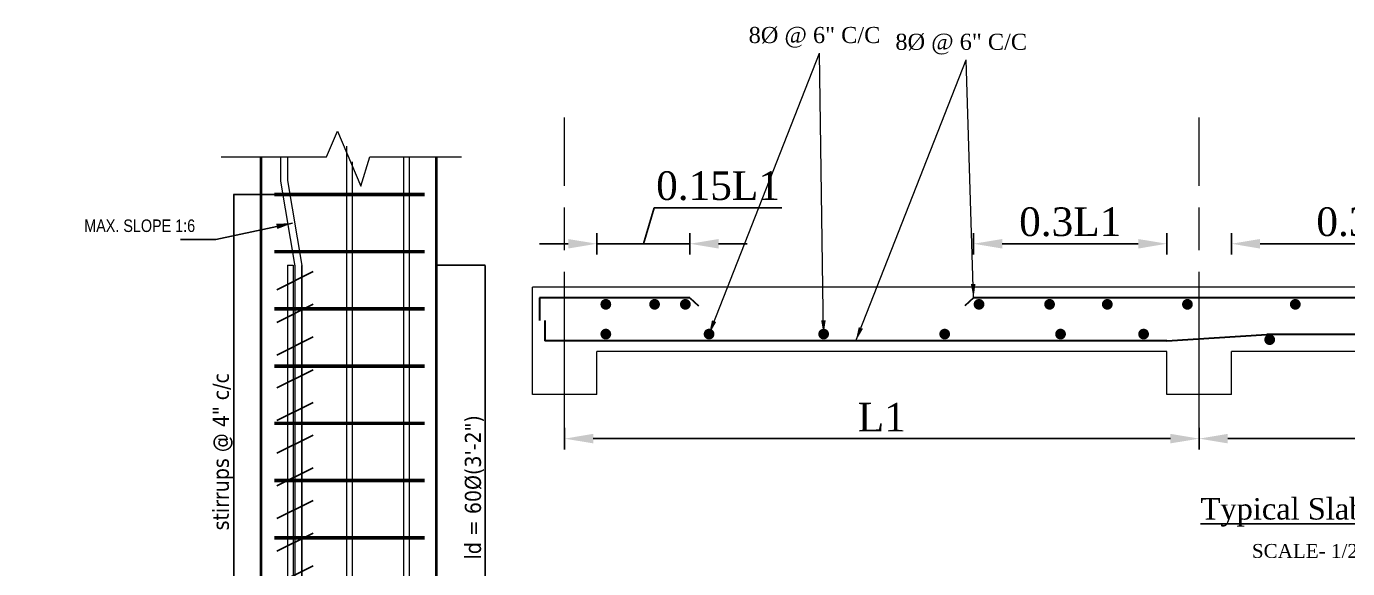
# Model space of a CAD drawing. Header units: inches. Extents: x 45643 to 70559, y -8725 to 1713.
# Drawn here: x 68574 to 69312, y -4551 to -4247 of the extents above; entities that cross this region are included whole.
import ezdxf
from ezdxf.enums import TextEntityAlignment as Align

# ---------------------------------------------------------------- set-up
doc = ezdxf.new("R2010")
doc.units = ezdxf.units.IN
doc.header["$MEASUREMENT"] = 0
doc.linetypes.add('ACAD_ISO08W100', pattern=[36, 24, -3, 6, -3])
for name, color, linetype, lineweight in [('BEAM', 212, 'Continuous', 9), ('D-DIM', 5, 'Continuous', 13), ('DIMSTR', 5, 'Continuous', 13), ('ele light', 7, 'Continuous', 25), ('hatch', 30, 'Continuous', 5), ('rcc bar', 2, 'Continuous', 20), ('RCC LINE', 200, 'Continuous', 18), ('REN-1', 50, 'Continuous', 25), ('STIRRUPS', 7, 'Continuous', 30), ('sxdcf', 8, 'ACAD_ISO08W100', 20), ('TEX', 210, 'Continuous', 25), ('Text', 7, 'Continuous', 9), ('trench', 7, 'Continuous', 40)]:
    doc.layers.add(name, color=color, linetype=linetype, lineweight=lineweight)
doc.layers.add('DIM', color=5, linetype='Continuous')
doc.layers.add('DIMENSION', color=5, linetype='Continuous')
doc.styles.add('RomanS', font='stylu.ttf', dxfattribs={"height": 2})
doc.styles.get("Standard").update_dxf_attribs({"font": 'times.ttf'})
doc.styles.add('Tahoma', font='tahoma.ttf')
doc.styles.add('technical', font='technic_.ttf', dxfattribs={"height": 6.5})
doc.dimstyles.new('ARROW', dxfattribs={"dimscale": 0, "dimtxt": 7, "dimasz": 9, "dimexe": 6, "dimexo": 12, "dimgap": 2.75, "dimtad": 1, "dimdec": 0, "dimzin": 3, "dimdsep": 46, "dimlunit": 4, "dimtxsty": 'RomanS', "dimcen": 0.09375, "dimse1": 1, "dimse2": 1, "dimclrd": 1, "dimclre": 1, "dimclrt": 256, "dimadec": 0, "dimazin": 0, "dimtfac": 0.75, "dimtdec": 0, "dimtix": 1, "dimtmove": 0, "dimatfit": 3, "dimfxl": 1, "dimtolj": 1, "dimtzin": 0, "dimarcsym": 0})
doc.dimstyles.new('Copy of Niranjan', dxfattribs={"dimtxt": 4, "dimasz": 4, "dimexe": 1.5, "dimexo": 0, "dimgap": 1, "dimtad": 1, "dimdec": 0, "dimzin": 0, "dimdsep": 46, "dimlunit": 3, "dimtxsty": 'Standard', "dimcen": 0.09, "dimclrd": 7, "dimclre": 256, "dimclrt": 7, "dimadec": 0, "dimazin": 0, "dimtfac": 0.333333, "dimtdec": 0, "dimtmove": 1, "dimatfit": 1, "dimfxl": 1.5, "dimfxlon": 1, "dimtolj": 1, "dimtzin": 0, "dimlwd": -1, "dimlwe": -1, "dimarcsym": 0})
doc.dimstyles.new('dim stirrups', dxfattribs={"dimscale": 0.04, "dimtxt": 60, "dimasz": 48.5, "dimexe": 19.6875, "dimexo": 0, "dimgap": 18.3125, "dimtad": 1, "dimdec": 0, "dimzin": 0, "dimdsep": 46, "dimlunit": 3, "dimtxsty": 'Standard', "dimcen": 0.15, "dimdle": 0.15, "dimclrd": 256, "dimclrt": 1, "dimazin": 1, "dimtfac": 1, "dimtdec": 0, "dimtofl": 0, "dimtmove": 1, "dimatfit": 2, "dimfxl": 19.6875, "dimfxlon": 1, "dimtolj": 1, "dimtzin": 0, "dimlwd": -1, "dimlwe": -1, "dimarcsym": 0})

# ---------------------------------------------------------------- blocks, each defined once
blk = doc.blocks.new('*D534')
at = {"layer": 'Defpoints', "color": 0, "transparency": 16777216}
for p in [(17046.47, -10729.23), (17046.47, -10736.8), (17033.47, -10744.3)]:
    blk.add_point(p, dxfattribs=at)
at = {"layer": 'DIMENSION', "color": 7, "transparency": 16777216}
for p, q in [((17039.97, -10729.23), (17041.48, -10724.19)), ((17041.48, -10724.19), (17059.32, -10724.19)), ((17029.47, -10729.23), (17025.47, -10729.23)), ((17033.47, -10729.23), (17046.47, -10729.23)), ((17033.47, -10729.23), (17046.47, -10729.23)), ((17050.47, -10729.23), (17054.47, -10729.23))]:
    blk.add_line(p, q, dxfattribs=at)
at = {"layer": 'DIMENSION', "transparency": 16777216}
for p, q in [((17033.47, -10730.73), (17033.47, -10727.73)), ((17046.47, -10730.73), (17046.47, -10727.73))]:
    blk.add_line(p, q, dxfattribs=at)
at = {"layer": 'DIMENSION', "color": 7, "transparency": 16777216}
for points in [[(17029.47, -10728.57), (17029.47, -10729.9), (17033.47, -10729.23)], [(17050.47, -10728.57), (17050.47, -10729.9), (17046.47, -10729.23)]]:
    blk.add_solid(points, dxfattribs=at)
at = {"layer": 'DIMENSION', "color": 7, "transparency": 16777216, "insert": (17050.4, -10721.15), "char_height": 4, "attachment_point": 5}
blk.add_mtext('\\A1;0.15L1', dxfattribs=at)
blk = doc.blocks.new('*D535')
at = {"layer": 'Defpoints', "color": 0, "transparency": 16777216}
for p in [(17113.08, -10729.23), (17086.08, -10736.8), (17113.08, -10744.3)]:
    blk.add_point(p, dxfattribs=at)
at = {"layer": 'DIMENSION', "transparency": 16777216}
for p, q in [((17086.08, -10730.73), (17086.08, -10727.73)), ((17113.08, -10730.73), (17113.08, -10727.73))]:
    blk.add_line(p, q, dxfattribs=at)
at = {"layer": 'DIMENSION', "color": 7, "transparency": 16777216}
blk.add_line((17090.08, -10729.23), (17109.08, -10729.23), dxfattribs=at)
for points in [[(17090.08, -10728.57), (17090.08, -10729.9), (17086.08, -10729.23)], [(17109.08, -10728.57), (17109.08, -10729.9), (17113.08, -10729.23)]]:
    blk.add_solid(points, dxfattribs=at)
at = {"layer": 'DIMENSION', "color": 7, "transparency": 16777216, "insert": (17099.58, -10726.19), "char_height": 4, "attachment_point": 5}
blk.add_mtext('\\A1;0.3L1', dxfattribs=at)
blk = doc.blocks.new('*D536')
at = {"layer": 'Defpoints', "color": 0, "transparency": 16777216}
for p in [(17160.08, -10729.23), (17160.08, -10736.8), (17122.08, -10744.3)]:
    blk.add_point(p, dxfattribs=at)
at = {"layer": 'DIMENSION', "transparency": 16777216}
for p, q in [((17122.08, -10730.73), (17122.08, -10727.73)), ((17160.08, -10730.73), (17160.08, -10727.73))]:
    blk.add_line(p, q, dxfattribs=at)
at = {"layer": 'DIMENSION', "color": 7, "transparency": 16777216}
blk.add_line((17126.08, -10729.23), (17156.08, -10729.23), dxfattribs=at)
for points in [[(17126.08, -10728.57), (17126.08, -10729.9), (17122.08, -10729.23)], [(17156.08, -10728.57), (17156.08, -10729.9), (17160.08, -10729.23)]]:
    blk.add_solid(points, dxfattribs=at)
at = {"layer": 'DIMENSION', "color": 7, "transparency": 16777216, "insert": (17141.08, -10726.19), "char_height": 4, "attachment_point": 5}
blk.add_mtext('\\A1;0.3L2', dxfattribs=at)
blk = doc.blocks.new('*D532')
at = {"layer": 'Defpoints', "color": 0, "transparency": 16777216}
for p in [(17028.97, -10740.48), (17117.58, -10740.48), (17117.58, -10756.48)]:
    blk.add_point(p, dxfattribs=at)
at = {"layer": 'DIMENSION', "transparency": 16777216}
for p, q in [((17028.97, -10754.98), (17028.97, -10757.98)), ((17117.58, -10754.98), (17117.58, -10757.98))]:
    blk.add_line(p, q, dxfattribs=at)
at = {"layer": 'DIMENSION', "color": 7, "transparency": 16777216}
blk.add_line((17032.97, -10756.48), (17113.58, -10756.48), dxfattribs=at)
for points in [[(17032.97, -10755.81), (17032.97, -10757.14), (17028.97, -10756.48)], [(17113.58, -10755.81), (17113.58, -10757.14), (17117.58, -10756.48)]]:
    blk.add_solid(points, dxfattribs=at)
at = {"layer": 'DIMENSION', "color": 7, "transparency": 16777216, "insert": (17073.27, -10753.47), "char_height": 4, "attachment_point": 5}
blk.add_mtext('\\A1;L1', dxfattribs=at)
blk = doc.blocks.new('*D533')
at = {"layer": 'Defpoints', "color": 0, "transparency": 16777216}
for p in [(17117.58, -10740.48), (17244.58, -10740.48), (17244.58, -10756.48)]:
    blk.add_point(p, dxfattribs=at)
at = {"layer": 'DIMENSION', "transparency": 16777216}
for p, q in [((17117.58, -10754.98), (17117.58, -10757.98)), ((17244.58, -10754.98), (17244.58, -10757.98))]:
    blk.add_line(p, q, dxfattribs=at)
at = {"layer": 'DIMENSION', "color": 7, "transparency": 16777216}
blk.add_line((17121.58, -10756.48), (17240.58, -10756.48), dxfattribs=at)
for points in [[(17121.58, -10755.81), (17121.58, -10757.14), (17117.58, -10756.48)], [(17240.58, -10755.81), (17240.58, -10757.14), (17244.58, -10756.48)]]:
    blk.add_solid(points, dxfattribs=at)
at = {"layer": 'DIMENSION', "color": 7, "transparency": 16777216, "insert": (17181.08, -10753.47), "char_height": 4, "attachment_point": 5}
blk.add_mtext('\\A1;L2', dxfattribs=at)
blk = doc.blocks.new('*D600')
at = {"layer": 'Defpoints', "color": 0, "lineweight": -3, "transparency": 16777216}
for p in [(81384.01, 74775.59), (81446, 74775.59), (81446, 74487.82)]:
    blk.add_point(p, dxfattribs=at)
at = {"layer": 'DIM', "color": 0, "lineweight": -2, "transparency": 16777216}
for p, q in [((81445.75, 74775.59), (81383.93, 74775.59)), ((81384.01, 74487.95), (81384.01, 74775.47)), ((81445.75, 74487.82), (81383.93, 74487.82))]:
    blk.add_line(p, q, dxfattribs=at)
at = {"layer": 'DIM', "color": 0, "lineweight": -3, "transparency": 16777216}
for points in [[(81383.99, 74775.47), (81384.03, 74775.47), (81384.01, 74775.59)], [(81383.99, 74487.95), (81384.03, 74487.95), (81384.01, 74487.82)]]:
    blk.add_solid(points, dxfattribs=at)
at = {"layer": 'DIM', "color": 7, "transparency": 16777216, "insert": (81378.03, 74631.71), "char_height": 9, "attachment_point": 5, "rotation": 90, "style": 'Tahoma'}
blk.add_mtext('\\A1;stirrups @ 4" c/c', dxfattribs=at)
blk = doc.blocks.new('*D601')
at = {"layer": 'Defpoints', "color": 0, "lineweight": -3, "transparency": 16777216}
for p in [(81497.08, 74735.98), (81524.36, 74735.98), (81497.08, 74487.59)]:
    blk.add_point(p, dxfattribs=at)
at = {"layer": 'DIM', "color": 0, "lineweight": -2, "transparency": 16777216}
for p, q in [((81497.33, 74735.98), (81524.44, 74735.98)), ((81524.36, 74487.72), (81524.36, 74735.85)), ((81497.33, 74487.59), (81524.44, 74487.59))]:
    blk.add_line(p, q, dxfattribs=at)
at = {"layer": 'DIM', "color": 0, "lineweight": -3, "transparency": 16777216}
for points in [[(81524.34, 74735.85), (81524.38, 74735.85), (81524.36, 74735.98)], [(81524.34, 74487.72), (81524.38, 74487.72), (81524.36, 74487.59)]]:
    blk.add_solid(points, dxfattribs=at)
at = {"layer": 'DIM', "color": 7, "transparency": 16777216, "insert": (81518.38, 74611.78), "char_height": 9, "attachment_point": 5, "rotation": 90, "style": 'Tahoma'}
blk.add_mtext('\\A1;ld = 60%%C(3\'-2")', dxfattribs=at)
blk = doc.blocks.new('dx')
at = {"layer": 'BEAM'}
for p, q in [((19792.45, -9820.86), (19567.84, -9820.86)), ((19656.45, -9829.86), (19576.84, -9829.86)), ((19783.45, -9829.86), (19665.45, -9829.86))]:
    blk.add_line(p, q, dxfattribs=at)
at = {"layer": 'ele light', "lineweight": 30, "ltscale": 0.05}
for p, q in [((19589.84, -9822.36), (19568.84, -9822.36)), ((19568.84, -9822.36), (19568.84, -9825.51)), ((19589.84, -9822.36), (19591.04, -9823.47)), ((19629.45, -9822.36), (19628.24, -9823.47)), ((19703.45, -9822.36), (19629.45, -9822.36)), ((19569.56, -9825.51), (19569.56, -9828.36)), ((19656.45, -9828.36), (19670.4, -9827.46)), ((19791.88, -9827.46), (19670.4, -9827.46)), ((19656.45, -9828.36), (19569.56, -9828.36))]:
    blk.add_line(p, q, dxfattribs=at)
at = {"layer": 'rcc bar', "ltscale": 0.009, "const_width": 0.75}
for points in [[(19577.72, -9823.25, 1), (19578.47, -9823.25, 1)], [(19584.53, -9823.25, 1), (19585.28, -9823.25, 1)], [(19588.83, -9823.25, 1), (19589.58, -9823.25, 1)], [(19629.84, -9823.25, 1), (19630.59, -9823.25, 1)], [(19639.69, -9823.25, 1), (19640.44, -9823.25, 1)], [(19647.75, -9823.25, 1), (19648.5, -9823.25, 1)], [(19658.94, -9823.25, 1), (19659.69, -9823.25, 1)], [(19674, -9823.25, 1), (19674.75, -9823.25, 1)], [(19577.72, -9827.41, 1), (19578.47, -9827.41, 1)], [(19592.14, -9827.41, 1), (19592.89, -9827.41, 1)], [(19608.14, -9827.41, 1), (19608.89, -9827.41, 1)], [(19625.04, -9827.41, 1), (19625.79, -9827.41, 1)], [(19641.22, -9827.41, 1), (19641.97, -9827.41, 1)], [(19652.82, -9827.41, 1), (19653.57, -9827.41, 1)], [(19670.43, -9828.19, 1), (19671.18, -9828.19, 1)]]:
    blk.add_lwpolyline(points, format="xyb", close=True, dxfattribs=at)
at = {"layer": 'RCC LINE', "ltscale": 0.25}
for p, q in [((19567.84, -9835.86), (19567.84, -9820.86)), ((19576.84, -9835.86), (19576.84, -9829.86)), ((19656.45, -9835.86), (19656.45, -9829.86)), ((19665.45, -9835.86), (19665.45, -9829.86)), ((19576.84, -9835.86), (19567.84, -9835.86)), ((19665.45, -9835.86), (19656.45, -9835.86))]:
    blk.add_line(p, q, dxfattribs=at)
at = {"layer": 'sxdcf'}
for p, q in [((19572.34, -9842.69), (19572.34, -9797.14)), ((19660.95, -9842.69), (19660.95, -9797.14))]:
    blk.add_line(p, q, dxfattribs=at)
at = {"layer": 'TEX'}
for p in [(19598.04, -9786.72), (19618.53, -9787.67)]:
    blk.add_text('8Ø @ 6" C/C ', height=2.25, dxfattribs=at).set_placement(p)
blk.add_text('SCALE- 1/2"=1\'-0"', height=1.95, dxfattribs=at).set_placement((19679.98, -9857.73), align=Align.MIDDLE)
at = {"layer": 'TEX', "insert": (19661.15, -9850.34), "char_height": 3, "width": 62.9773, "attachment_point": 1}
blk.add_mtext('{\\LTypical Slab Section }', dxfattribs=at)
at = {"layer": 'DIMENSION'}
for base, p1, p2, text, picture, middle in [((19589.84, -9814.79), (19576.84, -9829.86), (19589.84, -9822.36), '0.15L1', '*D534', (19585.85, -9806.7)), ((19656.45, -9814.79), (19629.45, -9822.36), (19656.45, -9829.86), '0.3L1', '*D535', (19642.95, -9811.75)), ((19703.45, -9814.79), (19665.45, -9829.86), (19703.45, -9822.36), '0.3L2', '*D536', (19684.45, -9811.75)), ((19660.95, -9842.03), (19572.34, -9826.03), (19660.95, -9826.03), 'L1', '*D532', (19616.64, -9839.02)), ((19787.95, -9842.03), (19660.95, -9826.03), (19787.95, -9826.03), 'L2', '*D533', (19724.45, -9839.02))]:
    dim = blk.add_linear_dim(base=base, p1=p1, p2=p2, text=text, dimstyle='Copy of Niranjan', dxfattribs=at)
    dim.commit()
    dim.dimension.update_dxf_attribs({"geometry": picture, "text_midpoint": middle, "insert": (2543.37, 914.45)})
at = {"layer": 'DIMSTR'}
for points in [[(19592.51, -9827.41), (19607.94, -9788.12)], [(19608.51, -9827.41), (19607.94, -9788.12)], [(19613, -9828.36), (19628.43, -9789.06)], [(19629.45, -9822.36), (19628.43, -9789.06)]]:
    blk.add_leader(points, dimstyle='dim stirrups', override={"dimtad": 0, "dimfxl": 1.5}, dxfattribs=at)
blk = doc.blocks.new('TUYTFH')
at = {"layer": 'DIM'}
for p, q in [((81428.33, 74732.42), (81408.09, 74722.31)), ((81428.33, 74714.15), (81408.09, 74704.03)), ((81428.33, 74695.87), (81408.09, 74685.76)), ((81428.33, 74677.59), (81408.09, 74667.48)), ((81428.33, 74659.32), (81408.09, 74649.2)), ((81428.33, 74641.04), (81408.09, 74630.93)), ((81428.33, 74622.77), (81408.09, 74612.65)), ((81428.33, 74604.49), (81408.09, 74594.38)), ((81428.33, 74586.21), (81408.09, 74576.1)), ((81428.33, 74567.94), (81408.09, 74557.82)), ((81428.33, 74549.66), (81408.09, 74539.55)), ((81428.33, 74531.38), (81408.09, 74521.27)), ((81428.33, 74513.11), (81408.09, 74503)), ((81428.33, 74494.83), (81408.09, 74484.72)), ((81414.08, 74465.52), (81417.15, 74465.52))]:
    blk.add_line(p, q, dxfattribs=at)
at = {"layer": 'hatch'}
for p, q in [((81447.05, 74802.49), (81447.05, 74471.4)), ((81450.12, 74793.9), (81450.12, 74462.81)), ((81414.08, 74735.98), (81417.15, 74735.98))]:
    blk.add_line(p, q, dxfattribs=at)
for points in [[(81377.03, 74796.62), (81435.73, 74796.62), (81441.88, 74810.92), (81455.04, 74780.13), (81460.02, 74796.62), (81511.2, 74796.62)], [(81410.17, 74796.62), (81410.17, 74783), (81418.08, 74735.5), (81418.08, 74487.82)], [(81414.08, 74796.62), (81414.08, 74783.32), (81422, 74735.82), (81422, 74487.82)], [(81479.01, 74465.52), (81479.01, 74796.62)], [(81482.08, 74465.52), (81482.08, 74796.62)], [(81414.08, 74735.98), (81414.08, 74465.52)], [(81417.15, 74735.98), (81417.15, 74465.52)], [(81418.08, 74735.98), (81418.08, 74487.59)], [(81377.03, 74465.52), (81435.73, 74465.52), (81441.88, 74485.86), (81455.04, 74449.04), (81460.02, 74465.52), (81511.2, 74465.52)]]:
    blk.add_lwpolyline(points, dxfattribs=at)
at = {"layer": 'REN-1', "ltscale": 0.75}
blk.add_line((81422, 74735.82), (81422, 74506.31), dxfattribs=at)
at = {"layer": 'STIRRUPS', "const_width": 2}
for points in [[(81490.58, 74775.59), (81406.58, 74775.59)], [(81490.58, 74743.59), (81406.58, 74743.59)], [(81490.58, 74711.59), (81406.58, 74711.59)], [(81490.58, 74679.59), (81406.58, 74679.59)], [(81490.58, 74647.59), (81406.58, 74647.59)], [(81490.58, 74615.59), (81406.58, 74615.59)], [(81490.58, 74583.59), (81406.58, 74583.59)], [(81490.58, 74551.59), (81406.58, 74551.59)], [(81490.58, 74519.59), (81406.58, 74519.59)], [(81490.58, 74487.59), (81406.58, 74487.59)]]:
    blk.add_lwpolyline(points, dxfattribs=at)
at = {"layer": 'trench'}
for p, q in [((81399.08, 74796.62), (81399.08, 74465.52)), ((81497.08, 74796.62), (81497.08, 74461.73))]:
    blk.add_line(p, q, dxfattribs=at)
at = {"layer": 'Text'}
for s, height, style, p in [('MAX. SLOPE 1:6', 7, 'technical', (81300.47, 74754.58)), ('%%UCOLUMN BAR LAPPING DETAIL X', 12.2639, 'Tahoma', (81290.2, 74429.21))]:
    blk.add_text(s, height=height, dxfattribs=dict(at, style=style)).set_placement(p)
at = {"layer": 'Text', "ltscale": 0.5, "style": 'Tahoma'}
blk.add_text('SCALE: 3/16"=1\'-0"', height=6.75, dxfattribs=at).set_placement((81370.74, 74411.82))
at = {"layer": 'Text', "insert": (81357.29, 74528.46), "char_height": 8, "width": 95.9123, "attachment_point": 3, "style": 'Tahoma'}
blk.add_mtext('TIE UP BY BINDING WIRE', dxfattribs=at)
at = {"layer": 'DIM'}
for base, p1, p2, text, picture, middle in [((81384.01, 74775.59), (81446, 74487.82), (81446, 74775.59), 'stirrups @ 4" c/c', '*D600', (81378.03, 74631.71)), ((81524.36, 74735.98), (81497.08, 74487.59), (81497.08, 74735.98), 'ld = 60%%C(3\'-2")', '*D601', (81518.38, 74611.78))]:
    dim = blk.add_linear_dim(base=base, p1=p1, p2=p2, angle=90, text=text, dimstyle='ARROW', override={"dimscale": 1}, dxfattribs=at)
    dim.commit()
    dim.dimension.update_dxf_attribs({"geometry": picture, "text_midpoint": middle})
for points in [[(81416.8, 74759.57), (81373.95, 74750.44), (81354.33, 74750.44)], [(81417.72, 74503), (81371.1, 74525.12), (81359.84, 74525.12)]]:
    blk.add_leader(points, dimstyle='ARROW', override={"dimscale": 1, "dimgap": 0.03125, "dimtad": 0}, dxfattribs=at)

msp = doc.modelspace()

# ---------------------------------------------------------------- block references
at = {"color": 0, "lineweight": -3}
msp.add_blockref('TUYTFH', (-12693.994, -79116.997), dxfattribs=at)
at = {"layer": 'D-DIM', "xscale": 4, "yscale": 4, "zscale": 4}
msp.add_blockref('dx', (-9414.559, 34890.132), dxfattribs=at)

doc.saveas('drawing.dxf')
